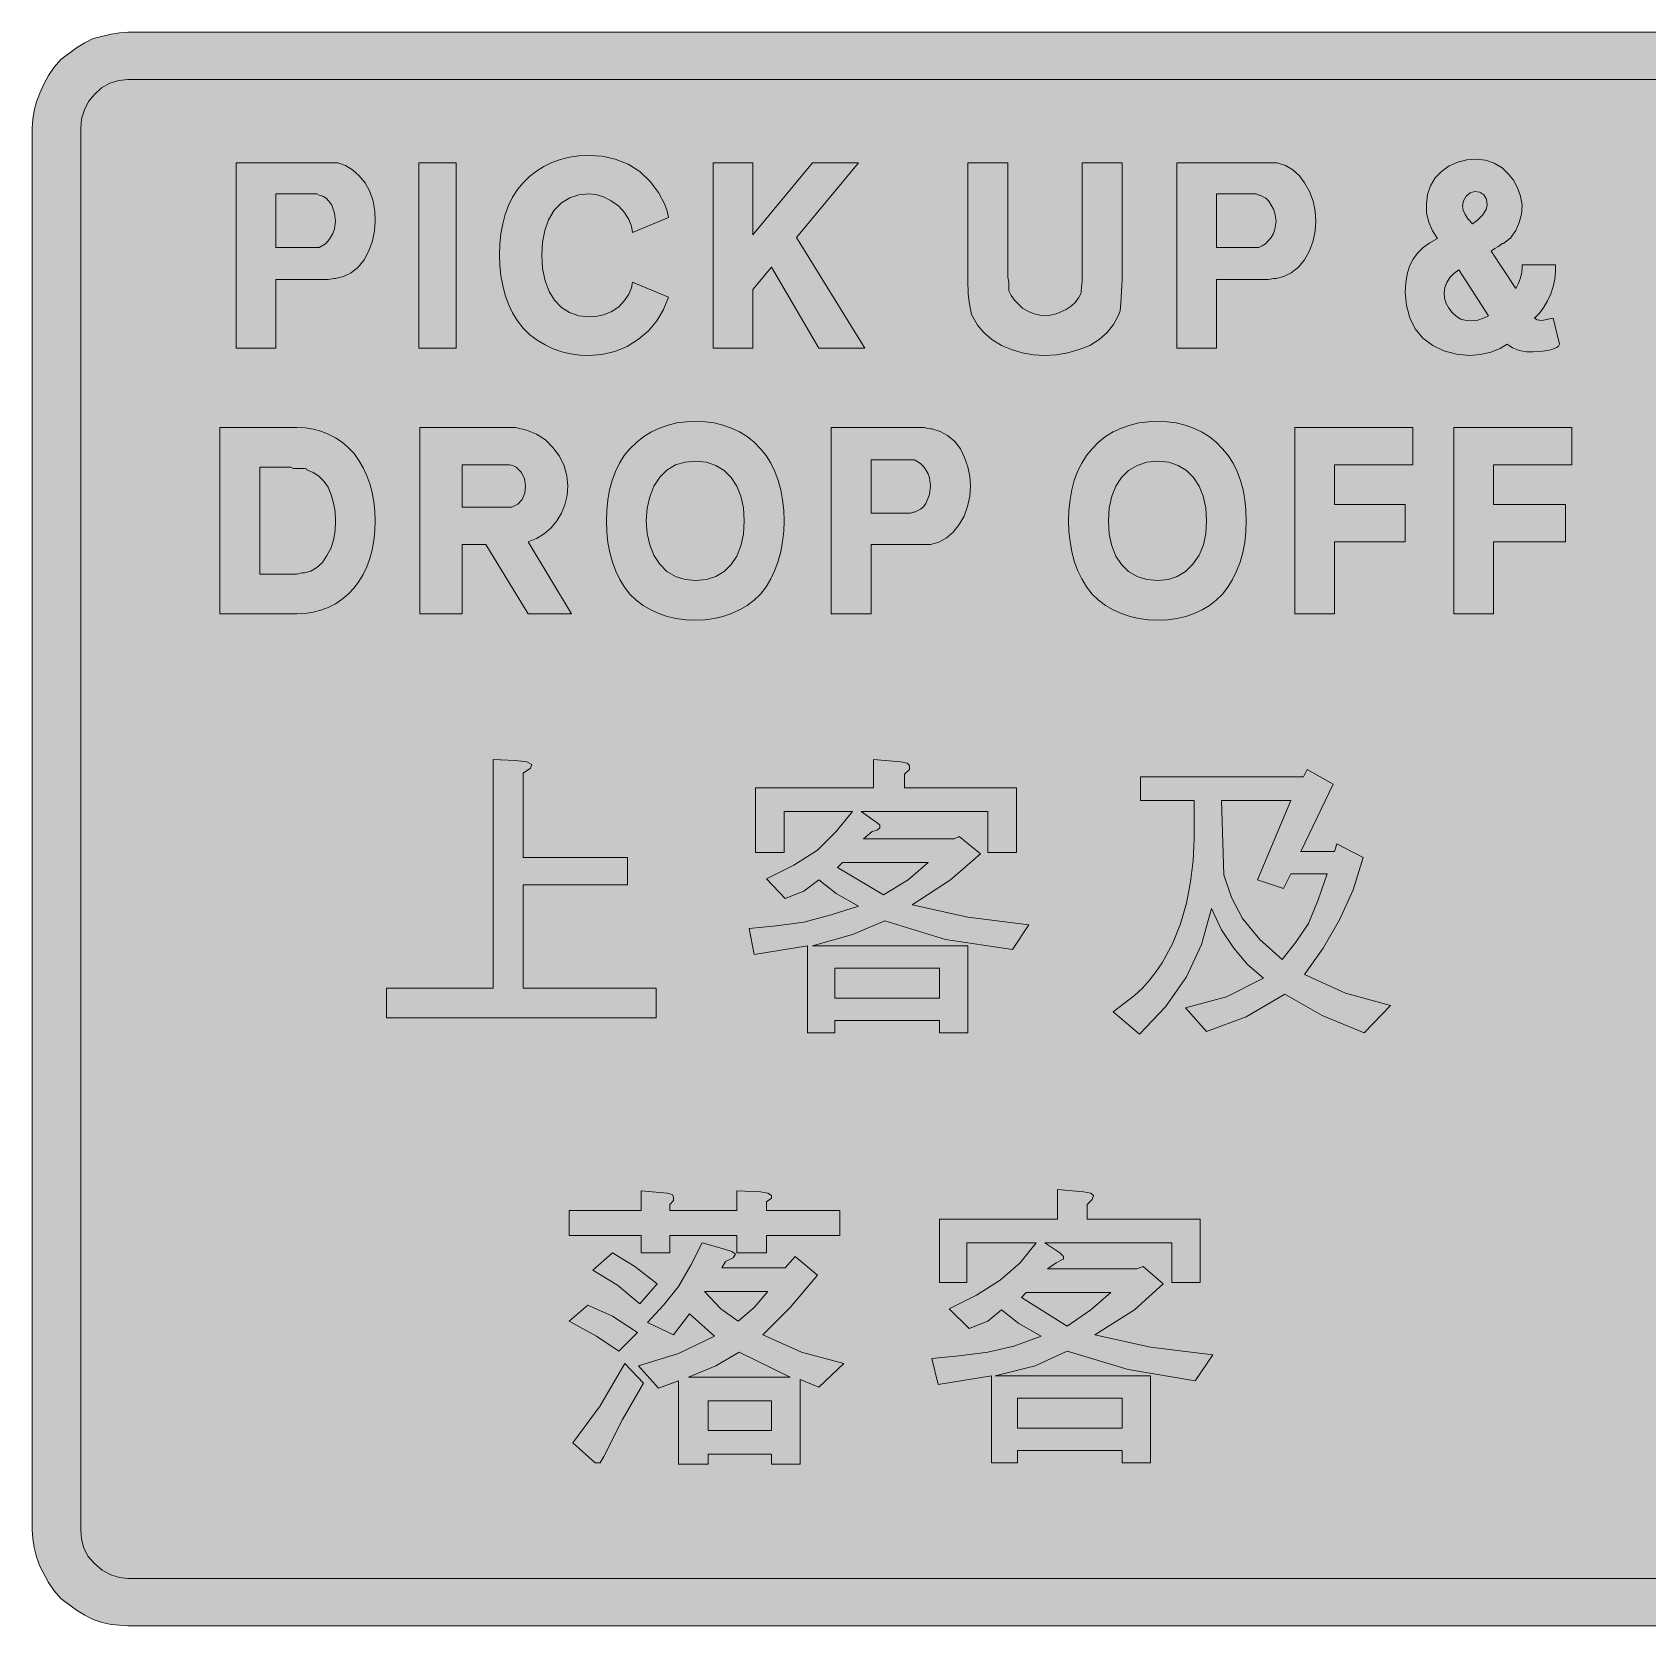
# Model space of a CAD drawing. Header units: metres. Extents: x 16 to 554, y 16 to 247.
# Drawn here: x 15.5 to 249.6, y 16.4 to 247.1 of the extents above; entities that cross this region are included whole.
import ezdxf

# ---------------------------------------------------------------- set-up
doc = ezdxf.new("R2010")
doc.units = ezdxf.units.M
doc.layers.add('FILL_BLACK_000000', color=7, linetype='Continuous', true_color=0x000000)
doc.layers.add('FILL_WHITE_FFFFFF', color=7, linetype='Continuous', true_color=0xffffff)

msp = doc.modelspace()

# ---------------------------------------------------------------- hatches: boundary and pattern name
at = {"layer": 'FILL_BLACK_000000', "true_color": 0x000000}
h = msp.add_hatch(color=7, dxfattribs=at)
h.dxf.hatch_style = 1
h.paths.add_polyline_path([(542.85, 246.89), (545.46, 246.24), (546.67, 245.64), (547.87, 244.91), (550.14, 243.18), (551.05, 242.07), (551.87, 240.89), (552.6, 239.64), (553.2, 238.32), (553.64, 237.08), (553.92, 235.8), (554.1, 233.28), (554.1, 30.24), (553.92, 27.7), (553.64, 26.37), (553.2, 25.02), (552.6, 23.81), (551.87, 22.61), (550.14, 20.34), (547.87, 18.61), (546.67, 17.88), (545.46, 17.28), (544.14, 16.84), (542.85, 16.56), (541.56, 16.42), (540.24, 16.38), (29.4, 16.38), (26.95, 16.56), (25.68, 16.84), (24.36, 17.28), (23.15, 17.88), (21.95, 18.61), (19.68, 20.34), (18.7, 21.45), (17.88, 22.61), (16.62, 25.02), (16.15, 26.37), (15.81, 27.7), (15.61, 28.99), (15.54, 30.24), (15.54, 233.28), (15.61, 234.52), (15.81, 235.8), (16.15, 237.08), (16.62, 238.32), (17.2, 239.64), (17.88, 240.89), (18.7, 242.07), (19.68, 243.18), (21.95, 244.91), (23.15, 245.64), (24.36, 246.24), (26.95, 246.89), (28.18, 247.08), (29.4, 247.14), (540.24, 247.14), (541.56, 247.08), (542.85, 246.89)])
h.paths.add_polyline_path([(26.77, 239.76), (25.58, 239.08), (24.54, 238.14), (23.7, 237.1), (23.08, 235.91), (22.69, 234.62), (22.56, 233.28), (22.56, 30.24), (22.67, 28.9), (23.01, 27.61), (23.62, 26.42), (24.54, 25.38), (25.68, 24.44), (26.9, 23.76), (28.16, 23.36), (29.4, 23.22), (540.24, 23.22), (541.59, 23.36), (542.94, 23.76), (544.11, 24.43), (545.28, 25.38), (546.2, 26.42), (546.81, 27.61), (547.15, 28.9), (547.26, 30.24), (547.26, 233.28), (547.15, 234.52), (546.81, 235.78), (546.2, 237), (545.28, 238.14), (544.14, 239.08), (542.89, 239.76), (541.58, 240.17), (540.24, 240.3), (29.4, 240.3), (28.06, 240.17), (26.77, 239.76)], flags=16)
h = msp.add_hatch(color=7, dxfattribs=at)
h.dxf.hatch_style = 1
h.paths.add_polyline_path([(45.06, 201.42), (45.06, 228.24), (58.56, 228.24), (59.46, 228.24), (59.82, 228.24), (60.89, 227.84), (61.93, 227.21), (62.91, 226.37), (63.78, 225.36), (64.46, 224.08), (64.9, 222.71), (65.15, 221.26), (65.22, 219.78), (65.12, 218.38), (64.81, 216.92), (64.31, 215.5), (63.6, 214.2), (62.73, 213.12), (61.73, 212.31), (60.64, 211.77), (59.46, 211.5), (59.28, 211.5), (58.38, 211.32), (50.82, 211.32), (50.82, 201.42), (45.06, 201.42)])
h.paths.add_polyline_path([(56.94, 216), (57.01, 216), (57.12, 216), (58, 216.52), (58.41, 216.94), (58.74, 217.44), (59.08, 218.01), (59.3, 218.61), (59.46, 219.78), (59.32, 220.95), (58.92, 222.12), (58.51, 222.7), (58.09, 223.11), (57.63, 223.39), (57.12, 223.56), (56.76, 223.74), (50.82, 223.74), (50.82, 216), (56.94, 216)], flags=16)
h = msp.add_hatch(color=7, dxfattribs=at)
h.dxf.hatch_style = 1
h.paths.add_polyline_path([(76.92, 228.24), (76.92, 201.42), (71.52, 201.42), (71.52, 228.24), (76.92, 228.24)])
h = msp.add_hatch(color=7, dxfattribs=at)
h.dxf.hatch_style = 1
h.paths.add_polyline_path([(107, 206.98), (106.01, 205.34), (104.79, 203.89), (103.38, 202.68), (101.7, 201.63), (99.91, 200.9), (98.06, 200.48), (96.18, 200.34), (94.84, 200.4), (93.52, 200.58), (92.24, 200.88), (91, 201.31), (89.82, 201.86), (88.69, 202.54), (87.63, 203.35), (86.64, 204.3), (85.82, 205.36), (85.12, 206.52), (84.53, 207.76), (84.05, 209.07), (83.69, 210.45), (83.43, 211.89), (83.27, 213.39), (83.22, 214.92), (83.27, 216.45), (83.43, 217.94), (83.69, 219.38), (84.05, 220.75), (84.53, 222.04), (85.12, 223.25), (85.82, 224.36), (86.64, 225.36), (87.56, 226.25), (88.56, 227.04), (89.64, 227.72), (90.8, 228.29), (92.04, 228.73), (93.35, 229.06), (94.73, 229.25), (96.18, 229.32), (98.09, 229.18), (100, 228.76), (101.85, 228.03), (103.56, 226.98), (105.04, 225.52), (106.26, 223.92), (107.18, 222.19), (107.5, 221.26), (107.7, 220.32), (102.48, 218.16), (102.35, 219.05), (101.96, 220.05), (101.34, 221.05), (100.5, 221.94), (99.39, 222.75), (98.27, 223.31), (97.18, 223.64), (96.18, 223.74), (94.73, 223.6), (93.39, 223.18), (92.18, 222.45), (91.14, 221.4), (90.33, 219.98), (89.77, 218.43), (89.44, 216.74), (89.34, 214.92), (89.46, 212.93), (89.83, 211.16), (90.41, 209.62), (91.21, 208.33), (92.2, 207.3), (93.36, 206.54), (94.7, 206.08), (96.18, 205.92), (97.18, 205.99), (98.27, 206.24), (99.39, 206.68), (100.5, 207.36), (101.34, 208.3), (101.96, 209.23), (102.35, 210.12), (102.48, 210.96), (107.7, 208.8), (107, 206.98)])
h = msp.add_hatch(color=7, dxfattribs=at)
h.dxf.hatch_style = 1
h.paths.add_polyline_path([(126.24, 217.44), (136.14, 201.42), (129.48, 201.42), (122.64, 213.12), (119.94, 209.88), (119.94, 201.42), (114.18, 201.42), (114.18, 228.24), (119.94, 228.24), (119.94, 217.8), (128.58, 228.24), (135.24, 228.24), (126.24, 217.44)])
h = msp.add_hatch(color=7, dxfattribs=at)
h.dxf.hatch_style = 1
h.paths.add_polyline_path([(173.4, 211.66), (173.4, 211.32), (173.22, 207.9), (173.11, 206.8), (172.86, 206.1), (172.19, 204.82), (171.26, 203.67), (170.1, 202.66), (168.72, 201.78), (167.18, 201.18), (165.55, 200.72), (163.89, 200.44), (162.24, 200.34), (160.6, 200.44), (158.95, 200.72), (157.38, 201.18), (155.94, 201.78), (154.56, 202.65), (153.4, 203.65), (152.47, 204.74), (151.8, 205.92), (151.62, 206.28), (151.26, 208.08), (151.1, 209.27), (151.08, 211.14), (151.08, 228.24), (156.84, 228.24), (156.84, 212.22), (156.84, 211.68), (157, 210.94), (157.02, 210.06), (157.02, 209.7), (157.35, 209.03), (157.81, 208.37), (159, 207.18), (159.84, 206.71), (160.69, 206.37), (161.51, 206.17), (162.24, 206.1), (163.05, 206.16), (163.84, 206.35), (165.3, 207), (166.04, 207.47), (166.65, 208.04), (167.12, 208.67), (167.46, 209.34), (167.46, 209.7), (167.64, 211.14), (167.64, 211.68), (167.64, 228.24), (173.4, 228.24), (173.4, 212.22), (173.4, 211.66)])
h = msp.add_hatch(color=7, dxfattribs=at)
h.dxf.hatch_style = 1
h.paths.add_polyline_path([(198.15, 227.21), (199.09, 226.37), (199.86, 225.36), (200.57, 224.08), (201.08, 222.71), (201.38, 221.26), (201.48, 219.78), (201.38, 218.38), (201.08, 216.92), (200.57, 215.5), (199.86, 214.2), (198.96, 213.12), (197.93, 212.31), (196.82, 211.77), (195.72, 211.5), (195.36, 211.5), (194.64, 211.32), (187.08, 211.32), (187.08, 201.42), (181.32, 201.42), (181.32, 228.24), (194.82, 228.24), (195.72, 228.24), (195.79, 228.24), (195.9, 228.24), (197.08, 227.84), (198.15, 227.21)])
h.paths.add_polyline_path([(193.2, 216), (193.71, 216.2), (194.17, 216.52), (195, 217.44), (195.34, 218.01), (195.56, 218.61), (195.72, 219.78), (195.56, 220.95), (195.34, 221.55), (195, 222.12), (194.67, 222.7), (194.26, 223.11), (193.38, 223.56), (193.2, 223.56), (192.84, 223.74), (187.08, 223.74), (187.08, 216), (192.66, 216), (193.2, 216)], flags=16)
h = msp.add_hatch(color=7, dxfattribs=at)
h.dxf.hatch_style = 1
h.paths.add_polyline_path([(217.5, 222.3), (217.66, 223.64), (218.11, 224.91), (218.79, 226.05), (219.66, 226.98), (220.8, 227.79), (222.04, 228.35), (223.36, 228.68), (224.7, 228.78), (226.04, 228.62), (227.31, 228.17), (228.45, 227.49), (229.38, 226.62), (230.12, 225.71), (230.71, 224.64), (231.13, 223.43), (231.36, 222.12), (231.26, 220.81), (230.95, 219.58), (230.45, 218.45), (229.74, 217.44), (229.74, 217.33), (229.74, 217.26), (229.56, 217.26), (228.66, 216.54), (228.48, 216.54), (227.94, 216.11), (227.4, 215.82), (226.86, 215.46), (230.46, 210.06), (230.83, 210.79), (231.11, 211.59), (231.3, 212.39), (231.36, 213.12), (231.36, 213.48), (236.22, 213.48), (236.22, 212.45), (236.1, 211.38), (235.85, 210.32), (235.5, 209.27), (235.05, 208.27), (234.5, 207.33), (233.87, 206.48), (233.16, 205.74), (233.56, 205.49), (234.24, 205.38), (235.86, 205.74), (236.76, 201.96), (236.63, 201.71), (236.37, 201.49), (235.54, 201.15), (234.38, 200.95), (232.98, 200.88), (231.98, 200.87), (230.95, 201.08), (229.99, 201.46), (229.2, 201.96), (228.18, 201.33), (226.84, 200.81), (225.33, 200.47), (223.8, 200.34), (221.85, 200.51), (220.04, 200.99), (218.41, 201.78), (216.96, 202.86), (215.88, 204.2), (215.09, 205.79), (214.61, 207.57), (214.44, 209.52), (214.51, 210.88), (214.72, 212.12), (215.07, 213.25), (215.56, 214.27), (216.22, 215.17), (217.02, 215.97), (217.99, 216.67), (219.12, 217.26), (218.39, 218.4), (217.84, 219.65), (217.53, 220.96), (217.5, 222.3)])
h.paths.add_polyline_path([(220.44, 210.92), (220.18, 210.17), (220.07, 209.4), (220.13, 208.63), (220.35, 207.88), (220.74, 207.18), (221.21, 206.54), (221.8, 206.01), (222.49, 205.61), (223.26, 205.38), (224.1, 205.34), (224.95, 205.47), (225.77, 205.73), (226.5, 206.1), (222.18, 212.76), (221.45, 212.23), (220.87, 211.61), (220.44, 210.92)], flags=16)
h.paths.add_polyline_path([(225.6, 220.68), (226.16, 221.47), (226.32, 222.12), (226.19, 222.96), (225.82, 223.58), (225.26, 223.97), (224.52, 224.1), (223.86, 223.91), (223.28, 223.43), (222.87, 222.73), (222.72, 221.94), (222.82, 221.37), (223.1, 220.75), (223.56, 220.09), (224.16, 219.42), (224.88, 219.92), (225.6, 220.68)], flags=16)
h = msp.add_hatch(color=7, dxfattribs=at)
h.dxf.hatch_style = 1
h.paths.add_polyline_path([(42.72, 189.9), (53.88, 189.9), (55.08, 189.84), (56.24, 189.66), (57.35, 189.37), (58.42, 188.96), (59.45, 188.42), (60.41, 187.77), (61.32, 187.01), (62.16, 186.12), (62.86, 185.13), (63.47, 184.07), (64, 182.93), (64.43, 181.73), (64.77, 180.47), (65.02, 179.16), (65.17, 177.8), (65.22, 176.4), (65.17, 174.94), (65.02, 173.54), (64.77, 172.2), (64.43, 170.93), (64, 169.74), (63.47, 168.63), (62.86, 167.61), (62.16, 166.68), (61.32, 165.79), (60.41, 165.03), (59.45, 164.38), (58.42, 163.85), (57.35, 163.43), (56.24, 163.14), (55.08, 162.96), (53.88, 162.9), (42.72, 162.9), (42.72, 189.9)])
h.paths.add_polyline_path([(53.88, 168.68), (54.6, 168.84), (54.96, 168.84), (55.9, 169.11), (56.78, 169.63), (57.57, 170.38), (58.2, 171.36), (58.78, 172.4), (59.17, 173.61), (59.39, 174.95), (59.46, 176.4), (59.39, 177.72), (59.19, 178.97), (58.85, 180.15), (58.38, 181.26), (57.78, 182.13), (57.05, 182.86), (56.23, 183.41), (55.32, 183.78), (55.27, 183.94), (54.96, 183.96), (53.34, 183.96), (52.98, 184.14), (48.48, 184.14), (48.48, 168.66), (52.8, 168.66), (53.16, 168.66), (53.88, 168.68)], flags=16)
h = msp.add_hatch(color=7, dxfattribs=at)
h.dxf.hatch_style = 1
h.paths.add_polyline_path([(71.7, 162.9), (71.7, 189.9), (85.56, 189.9), (87.14, 189.53), (88.6, 188.93), (89.89, 188.1), (90.96, 187.02), (91.9, 185.74), (92.58, 184.36), (92.98, 182.92), (93.12, 181.44), (93.01, 180.05), (92.7, 178.73), (92.2, 177.5), (91.52, 176.38), (90.69, 175.38), (89.7, 174.53), (88.59, 173.84), (87.36, 173.34), (93.66, 162.9), (87.36, 162.9), (81.24, 172.98), (77.82, 172.98), (77.82, 162.9), (71.7, 162.9)])
h.paths.add_polyline_path([(84.84, 178.38), (85.02, 178.38), (85.86, 178.81), (86.48, 179.5), (86.87, 180.4), (87, 181.44), (86.84, 182.5), (86.37, 183.44), (85.63, 184.15), (85.17, 184.38), (84.66, 184.5), (77.82, 184.5), (77.82, 178.38), (84.48, 178.38), (84.84, 178.38)], flags=16)
h = msp.add_hatch(color=7, dxfattribs=at)
h.dxf.hatch_style = 1
h.paths.add_polyline_path([(114.31, 190.56), (115.59, 190.26), (116.81, 189.83), (117.98, 189.28), (119.08, 188.6), (120.09, 187.79), (121.02, 186.84), (121.84, 185.84), (122.54, 184.73), (123.13, 183.52), (123.61, 182.23), (123.97, 180.86), (124.23, 179.42), (124.39, 177.93), (124.44, 176.4), (124.39, 174.87), (124.23, 173.37), (123.97, 171.93), (123.61, 170.55), (123.13, 169.24), (122.54, 168), (121.84, 166.84), (121.02, 165.78), (120.09, 164.89), (119.08, 164.13), (117.98, 163.48), (116.81, 162.95), (115.59, 162.53), (114.31, 162.24), (113, 162.06), (111.66, 162), (110.21, 162.06), (108.83, 162.24), (107.52, 162.53), (106.28, 162.95), (105.12, 163.48), (104.04, 164.13), (103.04, 164.89), (102.12, 165.78), (101.35, 166.78), (100.67, 167.9), (100.09, 169.11), (99.6, 170.42), (99.21, 171.81), (98.93, 173.27), (98.76, 174.81), (98.7, 176.4), (98.75, 177.93), (98.91, 179.42), (99.17, 180.86), (99.53, 182.23), (100.01, 183.52), (100.6, 184.73), (101.3, 185.84), (102.12, 186.84), (103.1, 187.79), (104.14, 188.6), (105.25, 189.28), (106.42, 189.83), (107.64, 190.26), (108.93, 190.56), (110.27, 190.74), (111.66, 190.8), (113, 190.74), (114.31, 190.56)])
h.paths.add_polyline_path([(118.19, 179.95), (117.6, 181.43), (116.79, 182.68), (115.78, 183.68), (114.58, 184.42), (113.2, 184.88), (111.66, 185.04), (110.11, 184.9), (108.71, 184.48), (107.48, 183.75), (106.44, 182.7), (105.6, 181.39), (104.98, 179.89), (104.59, 178.22), (104.46, 176.4), (104.59, 174.58), (104.98, 172.91), (105.6, 171.41), (106.44, 170.1), (107.48, 169.05), (108.71, 168.32), (110.11, 167.9), (111.66, 167.76), (113.2, 167.91), (114.58, 168.35), (115.78, 169.07), (116.79, 170.06), (117.6, 171.29), (118.19, 172.77), (118.56, 174.48), (118.68, 176.4), (118.56, 178.27), (118.19, 179.95)], flags=16)
h = msp.add_hatch(color=7, dxfattribs=at)
h.dxf.hatch_style = 1
h.paths.add_polyline_path([(148.13, 188.75), (149.13, 187.92), (150, 186.84), (150.6, 185.57), (151.06, 184.21), (151.34, 182.82), (151.44, 181.44), (151.34, 179.94), (151.03, 178.45), (150.53, 177.06), (149.82, 175.86), (148.95, 174.75), (147.95, 173.88), (146.86, 173.28), (145.68, 172.98), (145.32, 172.98), (144.6, 172.98), (137.04, 172.98), (137.04, 162.9), (131.28, 162.9), (131.28, 189.9), (144.78, 189.9), (145.23, 189.74), (145.68, 189.72), (145.86, 189.72), (147.04, 189.35), (148.13, 188.75)])
h.paths.add_polyline_path([(142.8, 177.48), (143.16, 177.66), (143.23, 177.66), (143.34, 177.66), (144.22, 178.09), (144.63, 178.44), (144.96, 178.92), (145.52, 180.18), (145.68, 181.44), (145.52, 182.61), (145.3, 183.21), (144.96, 183.78), (144.63, 184.28), (144.22, 184.7), (143.34, 185.22), (143.16, 185.22), (142.8, 185.22), (137.04, 185.22), (137.04, 177.48), (142.8, 177.48)], flags=16)
h = msp.add_hatch(color=7, dxfattribs=at)
h.dxf.hatch_style = 1
h.paths.add_polyline_path([(181.27, 190.56), (182.55, 190.26), (183.77, 189.83), (184.94, 189.28), (186.04, 188.6), (187.05, 187.79), (187.98, 186.84), (188.8, 185.84), (189.5, 184.73), (190.09, 183.52), (190.57, 182.23), (190.93, 180.86), (191.19, 179.42), (191.35, 177.93), (191.4, 176.4), (191.34, 174.81), (191.17, 173.27), (190.89, 171.81), (190.5, 170.42), (190.01, 169.11), (189.43, 167.9), (188.75, 166.78), (187.98, 165.78), (187.06, 164.89), (186.06, 164.13), (184.99, 163.48), (183.84, 162.95), (182.63, 162.53), (181.35, 162.24), (180.01, 162.06), (178.62, 162), (177.22, 162.06), (175.86, 162.24), (174.56, 162.53), (173.31, 162.95), (172.13, 163.48), (171.03, 164.13), (170.01, 164.89), (169.08, 165.78), (168.26, 166.84), (167.56, 168), (166.97, 169.24), (166.49, 170.55), (166.13, 171.93), (165.87, 173.37), (165.71, 174.87), (165.66, 176.4), (165.71, 177.93), (165.87, 179.42), (166.13, 180.86), (166.49, 182.23), (166.97, 183.52), (167.56, 184.73), (168.26, 185.84), (169.08, 186.84), (170.01, 187.79), (171.03, 188.6), (172.13, 189.28), (173.31, 189.83), (174.56, 190.26), (175.86, 190.56), (177.22, 190.74), (178.62, 190.8), (179.96, 190.74), (181.27, 190.56)])
h.paths.add_polyline_path([(185.15, 179.95), (184.56, 181.43), (183.75, 182.68), (182.74, 183.68), (181.54, 184.42), (180.16, 184.88), (178.62, 185.04), (177.02, 184.88), (175.6, 184.42), (174.36, 183.68), (173.33, 182.68), (172.51, 181.43), (171.91, 179.95), (171.54, 178.27), (171.42, 176.4), (171.54, 174.48), (171.91, 172.77), (172.51, 171.29), (173.33, 170.06), (174.36, 169.07), (175.6, 168.35), (177.02, 167.91), (178.62, 167.76), (180.07, 167.9), (181.41, 168.32), (182.62, 169.05), (183.66, 170.1), (184.58, 171.41), (185.19, 172.91), (185.53, 174.58), (185.64, 176.4), (185.52, 178.27), (185.15, 179.95)], flags=16)
h = msp.add_hatch(color=7, dxfattribs=at)
h.dxf.hatch_style = 1
h.paths.add_polyline_path([(204.18, 162.9), (198.42, 162.9), (198.42, 189.9), (215.52, 189.9), (215.52, 184.5), (204.18, 184.5), (204.18, 178.74), (214.44, 178.74), (214.44, 173.34), (204.18, 173.34), (204.18, 162.9)])
h = msp.add_hatch(color=7, dxfattribs=at)
h.dxf.hatch_style = 1
h.paths.add_polyline_path([(227.22, 162.9), (221.46, 162.9), (221.46, 189.9), (238.56, 189.9), (238.56, 184.5), (227.22, 184.5), (227.22, 178.74), (237.66, 178.74), (237.66, 173.34), (227.22, 173.34), (227.22, 162.9)])
h = msp.add_hatch(color=7, dxfattribs=at)
h.dxf.hatch_style = 1
h.paths.add_polyline_path([(87.18, 141.48), (87.9, 141.12), (87.72, 140.58), (86.64, 139.86), (86.64, 127.62), (101.76, 127.62), (101.76, 123.66), (86.64, 123.66), (86.64, 108.72), (105.9, 108.72), (105.9, 104.4), (66.84, 104.4), (66.84, 108.72), (82.32, 108.72), (82.32, 141.84), (85.56, 141.66), (87.18, 141.48)])
h = msp.add_hatch(color=7, dxfattribs=at)
h.dxf.hatch_style = 1
h.paths.add_polyline_path([(137.4, 137.7), (137.4, 141.84), (141.36, 141.48), (142.26, 141.3), (142.62, 140.94), (142.62, 140.4), (141.9, 139.68), (141.9, 137.7), (158.1, 137.7), (158.1, 128.34), (153.96, 128.34), (153.96, 134.28), (135.6, 134.28), (137.94, 132.66), (138.3, 132.3), (138.3, 131.94), (137.94, 131.58), (137.22, 131.4), (135.96, 130.32), (149.1, 130.32), (149.82, 130.68), (152.88, 128.16), (148.56, 124.38), (142.98, 120.78), (151.08, 118.98), (159.9, 117.9), (157.56, 114.3), (147.84, 115.74), (139.02, 118.44), (134.34, 116.46), (128.58, 114.84), (151.08, 114.84), (151.08, 102.24), (146.94, 102.24), (146.94, 104.04), (131.82, 104.04), (131.82, 102.24), (127.86, 102.24), (127.86, 114.84), (120.12, 113.58), (119.4, 117.36), (123.36, 117.72), (127.32, 118.26), (131.28, 119.34), (135.24, 120.6), (132, 122.4), (129.48, 124.38), (127.32, 122.76), (124.62, 121.68), (121.92, 124.56), (125.88, 126.54), (129.3, 128.7), (132, 131.4), (134.34, 134.28), (124.44, 134.28), (124.44, 128.34), (120.3, 128.34), (120.3, 137.7), (137.4, 137.7)])
h.paths.add_polyline_path([(145.32, 126.9), (132.9, 126.9), (132.18, 126.18), (138.84, 122.22), (142.44, 124.38), (145.32, 126.9)], flags=16)
h.paths.add_polyline_path([(146.94, 111.6), (131.82, 111.6), (131.82, 107.28), (146.94, 107.28), (146.94, 111.6)], flags=16)
h = msp.add_hatch(color=7, dxfattribs=at)
h.dxf.hatch_style = 1
h.paths.add_polyline_path([(200.22, 140.4), (204, 138.24), (199.32, 128.52), (204.18, 128.52), (204.54, 129.6), (208.32, 127.62), (206.88, 122.94), (204.9, 118.62), (202.56, 114.48), (199.86, 110.7), (205.8, 108), (212.28, 106.2), (208.5, 102.24), (202.38, 104.76), (196.98, 107.82), (191.4, 104.58), (185.64, 102.42), (182.58, 105.84), (188.52, 107.46), (193.92, 110.16), (191.58, 112.14), (189.6, 114.48), (187.8, 117.18), (186.36, 120.24), (184.92, 115.02), (182.76, 110.34), (179.7, 106.02), (175.92, 102.06), (172.14, 105.3), (175.2, 107.64), (176.35, 108.73), (177.4, 109.89), (178.36, 111.11), (179.23, 112.4), (180.71, 115.12), (181.87, 118.01), (182.74, 121.02), (183.34, 124.11), (183.7, 127.22), (183.84, 130.32), (183.84, 135.9), (176.1, 135.9), (176.1, 139.32), (199.68, 139.32), (200.22, 140.4)])
h.paths.add_polyline_path([(189.24, 121.86), (190.86, 118.8), (193.38, 115.74), (196.62, 112.86), (198.6, 115.38), (200.4, 118.08), (201.84, 121.5), (203.1, 125.28), (197.88, 125.28), (196.8, 123.12), (193.02, 124.38), (197.88, 135.9), (187.8, 135.9), (188.16, 125.1), (189.24, 121.86)], flags=16)
h = msp.add_hatch(color=7, dxfattribs=at)
h.dxf.hatch_style = 1
h.paths.add_polyline_path([(103.74, 76.5), (103.74, 79.38), (107.52, 79.02), (108.24, 78.84), (108.42, 78.48), (108.42, 77.94), (107.88, 77.4), (107.88, 76.5), (117.6, 76.5), (117.6, 79.38), (121.02, 79.2), (122.1, 79.02), (122.64, 78.66), (122.64, 78.3), (121.92, 77.76), (121.92, 76.5), (132.54, 76.5), (132.54, 72.9), (121.92, 72.9), (121.92, 70.38), (117.6, 70.38), (117.6, 72.9), (107.88, 72.9), (107.88, 70.38), (103.74, 70.38), (103.74, 72.9), (93.3, 72.9), (93.3, 76.5), (103.74, 76.5)])
h = msp.add_hatch(color=7, dxfattribs=at)
h.dxf.hatch_style = 1
h.paths.add_polyline_path([(164.04, 75.24), (164.04, 79.56), (167.82, 79.2), (168.9, 79.02), (169.26, 78.66), (169.08, 78.12), (168.36, 77.4), (168.36, 75.24), (184.74, 75.24), (184.74, 66.06), (180.6, 66.06), (180.6, 71.82), (162.24, 71.82), (164.4, 70.38), (164.94, 69.84), (164.94, 69.48), (164.58, 69.3), (163.86, 68.94), (162.6, 68.04), (175.56, 68.04), (176.46, 68.4), (179.34, 65.88), (175.2, 62.1), (169.44, 58.5), (177.54, 56.7), (186.54, 55.62), (184.02, 51.84), (174.3, 53.46), (165.48, 56.16), (160.8, 54), (155.04, 52.56), (177.54, 52.56), (177.54, 39.96), (173.4, 39.96), (173.4, 41.76), (158.28, 41.76), (158.28, 39.96), (154.5, 39.96), (154.5, 52.56), (146.76, 51.3), (145.86, 55.08), (149.82, 55.44), (153.96, 55.98), (157.74, 56.88), (161.7, 58.32), (158.46, 60.12), (155.94, 62.1), (153.96, 60.48), (151.26, 59.4), (148.38, 62.28), (152.34, 64.26), (155.76, 66.42), (158.64, 68.94), (160.98, 71.82), (150.9, 71.82), (150.9, 66.06), (146.94, 66.06), (146.94, 75.24), (164.04, 75.24)])
h.paths.add_polyline_path([(171.78, 64.62), (159.54, 64.62), (158.82, 63.9), (165.48, 59.76), (168.9, 62.1), (171.78, 64.62)], flags=16)
h.paths.add_polyline_path([(173.4, 49.32), (158.28, 49.32), (158.28, 45), (173.4, 45), (173.4, 49.32)], flags=16)
h = msp.add_hatch(color=7, dxfattribs=at)
h.dxf.hatch_style = 1
h.paths.add_polyline_path([(102.84, 68.4), (106.08, 65.88), (103.56, 63), (100.32, 65.7), (96.72, 67.86), (99.6, 70.38), (102.84, 68.4)])
h = msp.add_hatch(color=7, dxfattribs=at)
h.dxf.hatch_style = 1
h.paths.add_polyline_path([(112.56, 71.82), (115.8, 70.92), (116.88, 70.56), (117.42, 70.2), (117.06, 69.66), (115.98, 69.12), (115.44, 68.22), (124.62, 68.22), (126.06, 69.84), (129.3, 67.14), (125.34, 62.46), (121.38, 58.5), (126.96, 55.98), (133.08, 54.36), (129.48, 50.94), (126.78, 52.02), (126.78, 39.78), (122.64, 39.78), (122.64, 41.22), (113.46, 41.22), (113.46, 39.78), (109.14, 39.78), (109.14, 51.84), (106.26, 50.76), (103.38, 54), (109.14, 55.8), (114.36, 58.32), (110.76, 61.56), (108.42, 58.5), (104.64, 60.3), (106.98, 62.82), (109.14, 65.52), (110.94, 68.58), (112.56, 71.82)])
h.paths.add_polyline_path([(122.1, 64.8), (112.92, 64.8), (115.26, 62.28), (117.78, 60.48), (120.12, 62.46), (122.1, 64.8)], flags=16)
h.paths.add_polyline_path([(110.58, 52.38), (125.34, 52.38), (117.96, 55.98), (114.54, 54), (110.58, 52.38)], flags=16)
h.paths.add_polyline_path([(122.64, 48.96), (113.46, 48.96), (113.46, 44.64), (122.64, 44.64), (122.64, 48.96)], flags=16)
h = msp.add_hatch(color=7, dxfattribs=at)
h.dxf.hatch_style = 1
h.paths.add_polyline_path([(99.6, 61.2), (103.2, 58.86), (100.5, 56.16), (97.26, 58.32), (93.3, 60.48), (96, 62.82), (99.6, 61.2)])
h = msp.add_hatch(color=7, dxfattribs=at)
h.dxf.hatch_style = 1
h.paths.add_polyline_path([(97.8, 48.24), (101.4, 54.36), (104.1, 51.48), (101.04, 46.26), (98.34, 40.86), (97.8, 39.96), (97.08, 39.96), (93.84, 42.84), (97.8, 48.24)])
at = {"layer": 'FILL_WHITE_FFFFFF', "true_color": 0xffffff}
h = msp.add_hatch(color=7, dxfattribs=at)
h.dxf.hatch_style = 1
h.paths.add_polyline_path([(540.24, 240.3), (541.58, 240.16), (542.9, 239.76), (544.14, 239.08), (545.28, 238.14), (546.2, 237), (546.81, 235.78), (547.15, 234.52), (547.26, 233.28), (547.26, 30.24), (547.13, 28.91), (546.72, 27.72), (546.07, 26.41), (545.28, 25.38), (544.11, 24.43), (542.94, 23.76), (541.59, 23.35), (540.24, 23.22), (29.4, 23.22), (28.16, 23.35), (26.9, 23.76), (25.68, 24.43), (24.54, 25.38), (23.62, 26.42), (23.01, 27.61), (22.67, 28.9), (22.56, 30.24), (22.56, 233.28), (22.69, 234.62), (23.08, 235.91), (23.7, 237.1), (24.54, 238.14), (25.58, 239.08), (26.77, 239.76), (28.06, 240.16), (29.4, 240.3), (540.24, 240.3)])

# ---------------------------------------------------------------- linework, layer by layer
at = {"layer": 'FILL_BLACK_000000', "lineweight": 0, "true_color": 0x000000}
for points in [[(540.24, 16.38), (29.4, 16.38), (26.95, 16.56), (25.68, 16.84), (24.36, 17.28), (23.15, 17.88), (21.95, 18.61), (19.68, 20.34), (18.7, 21.45), (17.88, 22.61), (16.62, 25.02), (16.15, 26.37), (15.81, 27.7), (15.61, 28.99), (15.54, 30.24), (15.54, 233.28), (15.61, 234.52), (15.81, 235.8), (16.15, 237.08), (16.62, 238.32), (17.2, 239.64), (17.88, 240.89), (18.7, 242.07), (19.68, 243.18), (21.95, 244.91), (23.15, 245.64), (24.36, 246.24), (26.95, 246.89), (28.18, 247.08), (29.4, 247.14), (540.24, 247.14)], [(540.24, 240.3), (29.4, 240.3), (28.06, 240.17), (26.77, 239.76), (25.58, 239.08), (24.54, 238.14), (23.7, 237.1), (23.08, 235.91), (22.69, 234.62), (22.56, 233.28), (22.56, 30.24), (22.67, 28.9), (23.01, 27.61), (23.62, 26.42), (24.54, 25.38), (25.68, 24.44), (26.9, 23.76), (28.16, 23.36), (29.4, 23.22), (540.24, 23.22)]]:
    msp.add_lwpolyline(points, dxfattribs=at)
for points in [[(45.06, 201.42), (45.06, 228.24), (58.56, 228.24), (59.46, 228.24), (59.82, 228.24), (60.89, 227.84), (61.93, 227.21), (62.91, 226.37), (63.78, 225.36), (64.46, 224.08), (64.9, 222.71), (65.15, 221.26), (65.22, 219.78), (65.12, 218.38), (64.81, 216.92), (64.31, 215.5), (63.6, 214.2), (62.73, 213.12), (61.73, 212.31), (60.64, 211.77), (59.46, 211.5), (59.28, 211.5), (58.38, 211.32), (50.82, 211.32), (50.82, 201.42)], [(76.92, 228.24), (76.92, 201.42), (71.52, 201.42), (71.52, 228.24)], [(107, 206.98), (106.01, 205.34), (104.79, 203.89), (103.38, 202.68), (101.7, 201.63), (99.91, 200.9), (98.06, 200.48), (96.18, 200.34), (94.84, 200.4), (93.52, 200.58), (92.24, 200.88), (91, 201.31), (89.82, 201.86), (88.69, 202.54), (87.63, 203.35), (86.64, 204.3), (85.82, 205.36), (85.12, 206.52), (84.53, 207.76), (84.05, 209.07), (83.69, 210.45), (83.43, 211.89), (83.27, 213.39), (83.22, 214.92), (83.27, 216.45), (83.43, 217.94), (83.69, 219.38), (84.05, 220.75), (84.53, 222.04), (85.12, 223.25), (85.82, 224.36), (86.64, 225.36), (87.56, 226.25), (88.56, 227.04), (89.64, 227.72), (90.8, 228.29), (92.04, 228.73), (93.35, 229.06), (94.73, 229.25), (96.18, 229.32), (98.09, 229.18), (100, 228.76), (101.85, 228.03), (103.56, 226.98), (105.04, 225.52), (106.26, 223.92), (107.18, 222.19), (107.5, 221.26), (107.7, 220.32), (102.48, 218.16), (102.35, 219.05), (101.96, 220.05), (101.34, 221.05), (100.5, 221.94), (99.39, 222.75), (98.27, 223.31), (97.18, 223.64), (96.18, 223.74), (94.73, 223.6), (93.39, 223.18), (92.18, 222.45), (91.14, 221.4), (90.33, 219.98), (89.77, 218.43), (89.44, 216.74), (89.34, 214.92), (89.46, 212.93), (89.83, 211.16), (90.41, 209.62), (91.21, 208.33), (92.2, 207.3), (93.36, 206.54), (94.7, 206.08), (96.18, 205.92), (97.18, 205.99), (98.27, 206.24), (99.39, 206.68), (100.5, 207.36), (101.34, 208.3), (101.96, 209.23), (102.35, 210.12), (102.48, 210.96), (107.7, 208.8)], [(126.24, 217.44), (136.14, 201.42), (129.48, 201.42), (122.64, 213.12), (119.94, 209.88), (119.94, 201.42), (114.18, 201.42), (114.18, 228.24), (119.94, 228.24), (119.94, 217.8), (128.58, 228.24), (135.24, 228.24)], [(173.4, 211.66), (173.4, 211.32), (173.22, 207.9), (173.11, 206.8), (172.86, 206.1), (172.19, 204.82), (171.26, 203.67), (170.1, 202.66), (168.72, 201.78), (167.18, 201.18), (165.55, 200.72), (163.89, 200.44), (162.24, 200.34), (160.6, 200.44), (158.95, 200.72), (157.38, 201.18), (155.94, 201.78), (154.56, 202.65), (153.4, 203.65), (152.47, 204.74), (151.8, 205.92), (151.62, 206.28), (151.26, 208.08), (151.1, 209.27), (151.08, 211.14), (151.08, 228.24), (156.84, 228.24), (156.84, 212.22), (156.84, 211.68), (157, 210.94), (157.02, 210.06), (157.02, 209.7), (157.35, 209.03), (157.81, 208.37), (159, 207.18), (159.84, 206.71), (160.69, 206.37), (161.51, 206.17), (162.24, 206.1), (163.05, 206.16), (163.84, 206.35), (165.3, 207), (166.04, 207.47), (166.65, 208.04), (167.12, 208.67), (167.46, 209.34), (167.46, 209.7), (167.64, 211.14), (167.64, 211.68), (167.64, 228.24), (173.4, 228.24), (173.4, 212.22)], [(198.15, 227.21), (199.09, 226.37), (199.86, 225.36), (200.57, 224.08), (201.08, 222.71), (201.38, 221.26), (201.48, 219.78), (201.38, 218.38), (201.08, 216.92), (200.57, 215.5), (199.86, 214.2), (198.96, 213.12), (197.93, 212.31), (196.82, 211.77), (195.72, 211.5), (195.36, 211.5), (194.64, 211.32), (187.08, 211.32), (187.08, 201.42), (181.32, 201.42), (181.32, 228.24), (194.82, 228.24), (195.72, 228.24), (195.79, 228.24), (195.9, 228.24), (197.08, 227.84)], [(217.5, 222.3), (217.66, 223.64), (218.11, 224.91), (218.79, 226.05), (219.66, 226.98), (220.8, 227.79), (222.04, 228.35), (223.36, 228.68), (224.7, 228.78), (226.04, 228.62), (227.31, 228.17), (228.45, 227.49), (229.38, 226.62), (230.12, 225.71), (230.71, 224.64), (231.13, 223.43), (231.36, 222.12), (231.26, 220.81), (230.95, 219.58), (230.45, 218.45), (229.74, 217.44), (229.74, 217.33), (229.74, 217.26), (229.56, 217.26), (228.66, 216.54), (228.48, 216.54), (227.94, 216.11), (227.4, 215.82), (226.86, 215.46), (230.46, 210.06), (230.83, 210.79), (231.11, 211.59), (231.3, 212.39), (231.36, 213.12), (231.36, 213.48), (236.22, 213.48), (236.22, 212.45), (236.1, 211.38), (235.85, 210.32), (235.5, 209.27), (235.05, 208.27), (234.5, 207.33), (233.87, 206.48), (233.16, 205.74), (233.56, 205.49), (234.24, 205.38), (235.86, 205.74), (236.76, 201.96), (236.63, 201.71), (236.37, 201.49), (235.54, 201.15), (234.38, 200.95), (232.98, 200.88), (231.98, 200.87), (230.95, 201.08), (229.99, 201.46), (229.2, 201.96), (228.18, 201.33), (226.84, 200.81), (225.33, 200.47), (223.8, 200.34), (221.85, 200.51), (220.04, 200.99), (218.41, 201.78), (216.96, 202.86), (215.88, 204.2), (215.09, 205.79), (214.61, 207.57), (214.44, 209.52), (214.51, 210.88), (214.72, 212.12), (215.07, 213.25), (215.56, 214.27), (216.22, 215.17), (217.02, 215.97), (217.99, 216.67), (219.12, 217.26), (218.39, 218.4), (217.84, 219.65), (217.53, 220.96)], [(56.94, 216), (57.01, 216), (57.12, 216), (58, 216.52), (58.41, 216.94), (58.74, 217.44), (59.08, 218.01), (59.3, 218.61), (59.46, 219.78), (59.32, 220.95), (58.92, 222.12), (58.51, 222.7), (58.09, 223.11), (57.63, 223.39), (57.12, 223.56), (56.76, 223.74), (50.82, 223.74), (50.82, 216)], [(193.2, 216), (193.71, 216.2), (194.17, 216.52), (195, 217.44), (195.34, 218.01), (195.56, 218.61), (195.72, 219.78), (195.56, 220.95), (195.34, 221.55), (195, 222.12), (194.67, 222.7), (194.26, 223.11), (193.38, 223.56), (193.2, 223.56), (192.84, 223.74), (187.08, 223.74), (187.08, 216), (192.66, 216)], [(225.6, 220.68), (226.16, 221.47), (226.32, 222.12), (226.19, 222.96), (225.82, 223.58), (225.26, 223.97), (224.52, 224.1), (223.86, 223.91), (223.28, 223.43), (222.87, 222.73), (222.72, 221.94), (222.82, 221.37), (223.1, 220.75), (223.56, 220.09), (224.16, 219.42), (224.88, 219.92)], [(220.44, 210.92), (220.18, 210.17), (220.07, 209.4), (220.13, 208.63), (220.35, 207.88), (220.74, 207.18), (221.21, 206.54), (221.8, 206.01), (222.49, 205.61), (223.26, 205.38), (224.1, 205.34), (224.95, 205.47), (225.77, 205.73), (226.5, 206.1), (222.18, 212.76), (221.45, 212.23), (220.87, 211.61)], [(42.72, 189.9), (53.88, 189.9), (55.08, 189.84), (56.24, 189.66), (57.35, 189.37), (58.42, 188.96), (59.45, 188.42), (60.41, 187.77), (61.32, 187.01), (62.16, 186.12), (62.86, 185.13), (63.47, 184.07), (64, 182.93), (64.43, 181.73), (64.77, 180.47), (65.02, 179.16), (65.17, 177.8), (65.22, 176.4), (65.17, 174.94), (65.02, 173.54), (64.77, 172.2), (64.43, 170.93), (64, 169.74), (63.47, 168.63), (62.86, 167.61), (62.16, 166.68), (61.32, 165.79), (60.41, 165.03), (59.45, 164.38), (58.42, 163.85), (57.35, 163.43), (56.24, 163.14), (55.08, 162.96), (53.88, 162.9), (42.72, 162.9)], [(71.7, 162.9), (71.7, 189.9), (85.56, 189.9), (87.14, 189.53), (88.6, 188.93), (89.89, 188.1), (90.96, 187.02), (91.9, 185.74), (92.58, 184.36), (92.98, 182.92), (93.12, 181.44), (93.01, 180.05), (92.7, 178.73), (92.2, 177.5), (91.52, 176.38), (90.69, 175.38), (89.7, 174.53), (88.59, 173.84), (87.36, 173.34), (93.66, 162.9), (87.36, 162.9), (81.24, 172.98), (77.82, 172.98), (77.82, 162.9)], [(114.31, 190.56), (115.59, 190.26), (116.81, 189.83), (117.98, 189.28), (119.08, 188.6), (120.09, 187.79), (121.02, 186.84), (121.84, 185.84), (122.54, 184.73), (123.13, 183.52), (123.61, 182.23), (123.97, 180.86), (124.23, 179.42), (124.39, 177.93), (124.44, 176.4), (124.39, 174.87), (124.23, 173.37), (123.97, 171.93), (123.61, 170.55), (123.13, 169.24), (122.54, 168), (121.84, 166.84), (121.02, 165.78), (120.09, 164.89), (119.08, 164.13), (117.98, 163.48), (116.81, 162.95), (115.59, 162.53), (114.31, 162.24), (113, 162.06), (111.66, 162), (110.21, 162.06), (108.83, 162.24), (107.52, 162.53), (106.28, 162.95), (105.12, 163.48), (104.04, 164.13), (103.04, 164.89), (102.12, 165.78), (101.35, 166.78), (100.67, 167.9), (100.09, 169.11), (99.6, 170.42), (99.21, 171.81), (98.93, 173.27), (98.76, 174.81), (98.7, 176.4), (98.75, 177.93), (98.91, 179.42), (99.17, 180.86), (99.53, 182.23), (100.01, 183.52), (100.6, 184.73), (101.3, 185.84), (102.12, 186.84), (103.1, 187.79), (104.14, 188.6), (105.25, 189.28), (106.42, 189.83), (107.64, 190.26), (108.93, 190.56), (110.27, 190.74), (111.66, 190.8), (113, 190.74)], [(148.13, 188.75), (149.13, 187.92), (150, 186.84), (150.6, 185.57), (151.06, 184.21), (151.34, 182.82), (151.44, 181.44), (151.34, 179.94), (151.03, 178.45), (150.53, 177.06), (149.82, 175.86), (148.95, 174.75), (147.95, 173.88), (146.86, 173.28), (145.68, 172.98), (145.32, 172.98), (144.6, 172.98), (137.04, 172.98), (137.04, 162.9), (131.28, 162.9), (131.28, 189.9), (144.78, 189.9), (145.23, 189.74), (145.68, 189.72), (145.86, 189.72), (147.04, 189.35)], [(181.27, 190.56), (182.55, 190.26), (183.77, 189.83), (184.94, 189.28), (186.04, 188.6), (187.05, 187.79), (187.98, 186.84), (188.8, 185.84), (189.5, 184.73), (190.09, 183.52), (190.57, 182.23), (190.93, 180.86), (191.19, 179.42), (191.35, 177.93), (191.4, 176.4), (191.34, 174.81), (191.17, 173.27), (190.89, 171.81), (190.5, 170.42), (190.01, 169.11), (189.43, 167.9), (188.75, 166.78), (187.98, 165.78), (187.06, 164.89), (186.06, 164.13), (184.99, 163.48), (183.84, 162.95), (182.63, 162.53), (181.35, 162.24), (180.01, 162.06), (178.62, 162), (177.22, 162.06), (175.86, 162.24), (174.56, 162.53), (173.31, 162.95), (172.13, 163.48), (171.03, 164.13), (170.01, 164.89), (169.08, 165.78), (168.26, 166.84), (167.56, 168), (166.97, 169.24), (166.49, 170.55), (166.13, 171.93), (165.87, 173.37), (165.71, 174.87), (165.66, 176.4), (165.71, 177.93), (165.87, 179.42), (166.13, 180.86), (166.49, 182.23), (166.97, 183.52), (167.56, 184.73), (168.26, 185.84), (169.08, 186.84), (170.01, 187.79), (171.03, 188.6), (172.13, 189.28), (173.31, 189.83), (174.56, 190.26), (175.86, 190.56), (177.22, 190.74), (178.62, 190.8), (179.96, 190.74)], [(204.18, 162.9), (198.42, 162.9), (198.42, 189.9), (215.52, 189.9), (215.52, 184.5), (204.18, 184.5), (204.18, 178.74), (214.44, 178.74), (214.44, 173.34), (204.18, 173.34)], [(227.22, 162.9), (221.46, 162.9), (221.46, 189.9), (238.56, 189.9), (238.56, 184.5), (227.22, 184.5), (227.22, 178.74), (237.66, 178.74), (237.66, 173.34), (227.22, 173.34)], [(118.19, 179.95), (117.6, 181.43), (116.79, 182.68), (115.78, 183.68), (114.58, 184.42), (113.2, 184.88), (111.66, 185.04), (110.11, 184.9), (108.71, 184.48), (107.48, 183.75), (106.44, 182.7), (105.6, 181.39), (104.98, 179.89), (104.59, 178.22), (104.46, 176.4), (104.59, 174.58), (104.98, 172.91), (105.6, 171.41), (106.44, 170.1), (107.48, 169.05), (108.71, 168.32), (110.11, 167.9), (111.66, 167.76), (113.2, 167.91), (114.58, 168.35), (115.78, 169.07), (116.79, 170.06), (117.6, 171.29), (118.19, 172.77), (118.56, 174.48), (118.68, 176.4), (118.56, 178.27)], [(142.8, 177.48), (143.16, 177.66), (143.23, 177.66), (143.34, 177.66), (144.22, 178.09), (144.63, 178.44), (144.96, 178.92), (145.52, 180.18), (145.68, 181.44), (145.52, 182.61), (145.3, 183.21), (144.96, 183.78), (144.63, 184.28), (144.22, 184.7), (143.34, 185.22), (143.16, 185.22), (142.8, 185.22), (137.04, 185.22), (137.04, 177.48)], [(185.15, 179.95), (184.56, 181.43), (183.75, 182.68), (182.74, 183.68), (181.54, 184.42), (180.16, 184.88), (178.62, 185.04), (177.02, 184.88), (175.6, 184.42), (174.36, 183.68), (173.33, 182.68), (172.51, 181.43), (171.91, 179.95), (171.54, 178.27), (171.42, 176.4), (171.54, 174.48), (171.91, 172.77), (172.51, 171.29), (173.33, 170.06), (174.36, 169.07), (175.6, 168.35), (177.02, 167.91), (178.62, 167.76), (180.07, 167.9), (181.41, 168.32), (182.62, 169.05), (183.66, 170.1), (184.58, 171.41), (185.19, 172.91), (185.53, 174.58), (185.64, 176.4), (185.52, 178.27)], [(53.88, 168.68), (54.6, 168.84), (54.96, 168.84), (55.9, 169.11), (56.78, 169.63), (57.57, 170.38), (58.2, 171.36), (58.78, 172.4), (59.17, 173.61), (59.39, 174.95), (59.46, 176.4), (59.39, 177.72), (59.19, 178.97), (58.85, 180.15), (58.38, 181.26), (57.78, 182.13), (57.05, 182.86), (56.23, 183.41), (55.32, 183.78), (55.27, 183.94), (54.96, 183.96), (53.34, 183.96), (52.98, 184.14), (48.48, 184.14), (48.48, 168.66), (52.8, 168.66), (53.16, 168.66)], [(84.84, 178.38), (85.02, 178.38), (85.86, 178.81), (86.48, 179.5), (86.87, 180.4), (87, 181.44), (86.84, 182.5), (86.37, 183.44), (85.63, 184.15), (85.17, 184.38), (84.66, 184.5), (77.82, 184.5), (77.82, 178.38), (84.48, 178.38)], [(87.18, 141.48), (87.9, 141.12), (87.72, 140.58), (86.64, 139.86), (86.64, 127.62), (101.76, 127.62), (101.76, 123.66), (86.64, 123.66), (86.64, 108.72), (105.9, 108.72), (105.9, 104.4), (66.84, 104.4), (66.84, 108.72), (82.32, 108.72), (82.32, 141.84), (85.56, 141.66)], [(137.4, 137.7), (137.4, 141.84), (141.36, 141.48), (142.26, 141.3), (142.62, 140.94), (142.62, 140.4), (141.9, 139.68), (141.9, 137.7), (158.1, 137.7), (158.1, 128.34), (153.96, 128.34), (153.96, 134.28), (135.6, 134.28), (137.94, 132.66), (138.3, 132.3), (138.3, 131.94), (137.94, 131.58), (137.22, 131.4), (135.96, 130.32), (149.1, 130.32), (149.82, 130.68), (152.88, 128.16), (148.56, 124.38), (142.98, 120.78), (151.08, 118.98), (159.9, 117.9), (157.56, 114.3), (147.84, 115.74), (139.02, 118.44), (134.34, 116.46), (128.58, 114.84), (151.08, 114.84), (151.08, 102.24), (146.94, 102.24), (146.94, 104.04), (131.82, 104.04), (131.82, 102.24), (127.86, 102.24), (127.86, 114.84), (120.12, 113.58), (119.4, 117.36), (123.36, 117.72), (127.32, 118.26), (131.28, 119.34), (135.24, 120.6), (132, 122.4), (129.48, 124.38), (127.32, 122.76), (124.62, 121.68), (121.92, 124.56), (125.88, 126.54), (129.3, 128.7), (132, 131.4), (134.34, 134.28), (124.44, 134.28), (124.44, 128.34), (120.3, 128.34), (120.3, 137.7)], [(200.22, 140.4), (204, 138.24), (199.32, 128.52), (204.18, 128.52), (204.54, 129.6), (208.32, 127.62), (206.88, 122.94), (204.9, 118.62), (202.56, 114.48), (199.86, 110.7), (205.8, 108), (212.28, 106.2), (208.5, 102.24), (202.38, 104.76), (196.98, 107.82), (191.4, 104.58), (185.64, 102.42), (182.58, 105.84), (188.52, 107.46), (193.92, 110.16), (191.58, 112.14), (189.6, 114.48), (187.8, 117.18), (186.36, 120.24), (184.92, 115.02), (182.76, 110.34), (179.7, 106.02), (175.92, 102.06), (172.14, 105.3), (175.2, 107.64), (176.35, 108.73), (177.4, 109.89), (178.36, 111.11), (179.23, 112.4), (180.71, 115.12), (181.87, 118.01), (182.74, 121.02), (183.34, 124.11), (183.7, 127.22), (183.84, 130.32), (183.84, 135.9), (176.1, 135.9), (176.1, 139.32), (199.68, 139.32)], [(189.24, 121.86), (190.86, 118.8), (193.38, 115.74), (196.62, 112.86), (198.6, 115.38), (200.4, 118.08), (201.84, 121.5), (203.1, 125.28), (197.88, 125.28), (196.8, 123.12), (193.02, 124.38), (197.88, 135.9), (187.8, 135.9), (188.16, 125.1)], [(145.32, 126.9), (132.9, 126.9), (132.18, 126.18), (138.84, 122.22), (142.44, 124.38)], [(146.94, 111.6), (131.82, 111.6), (131.82, 107.28), (146.94, 107.28)], [(103.74, 76.5), (103.74, 79.38), (107.52, 79.02), (108.24, 78.84), (108.42, 78.48), (108.42, 77.94), (107.88, 77.4), (107.88, 76.5), (117.6, 76.5), (117.6, 79.38), (121.02, 79.2), (122.1, 79.02), (122.64, 78.66), (122.64, 78.3), (121.92, 77.76), (121.92, 76.5), (132.54, 76.5), (132.54, 72.9), (121.92, 72.9), (121.92, 70.38), (117.6, 70.38), (117.6, 72.9), (107.88, 72.9), (107.88, 70.38), (103.74, 70.38), (103.74, 72.9), (93.3, 72.9), (93.3, 76.5)], [(164.04, 75.24), (164.04, 79.56), (167.82, 79.2), (168.9, 79.02), (169.26, 78.66), (169.08, 78.12), (168.36, 77.4), (168.36, 75.24), (184.74, 75.24), (184.74, 66.06), (180.6, 66.06), (180.6, 71.82), (162.24, 71.82), (164.4, 70.38), (164.94, 69.84), (164.94, 69.48), (164.58, 69.3), (163.86, 68.94), (162.6, 68.04), (175.56, 68.04), (176.46, 68.4), (179.34, 65.88), (175.2, 62.1), (169.44, 58.5), (177.54, 56.7), (186.54, 55.62), (184.02, 51.84), (174.3, 53.46), (165.48, 56.16), (160.8, 54), (155.04, 52.56), (177.54, 52.56), (177.54, 39.96), (173.4, 39.96), (173.4, 41.76), (158.28, 41.76), (158.28, 39.96), (154.5, 39.96), (154.5, 52.56), (146.76, 51.3), (145.86, 55.08), (149.82, 55.44), (153.96, 55.98), (157.74, 56.88), (161.7, 58.32), (158.46, 60.12), (155.94, 62.1), (153.96, 60.48), (151.26, 59.4), (148.38, 62.28), (152.34, 64.26), (155.76, 66.42), (158.64, 68.94), (160.98, 71.82), (150.9, 71.82), (150.9, 66.06), (146.94, 66.06), (146.94, 75.24)], [(102.84, 68.4), (106.08, 65.88), (103.56, 63), (100.32, 65.7), (96.72, 67.86), (99.6, 70.38)], [(112.56, 71.82), (115.8, 70.92), (116.88, 70.56), (117.42, 70.2), (117.06, 69.66), (115.98, 69.12), (115.44, 68.22), (124.62, 68.22), (126.06, 69.84), (129.3, 67.14), (125.34, 62.46), (121.38, 58.5), (126.96, 55.98), (133.08, 54.36), (129.48, 50.94), (126.78, 52.02), (126.78, 39.78), (122.64, 39.78), (122.64, 41.22), (113.46, 41.22), (113.46, 39.78), (109.14, 39.78), (109.14, 51.84), (106.26, 50.76), (103.38, 54), (109.14, 55.8), (114.36, 58.32), (110.76, 61.56), (108.42, 58.5), (104.64, 60.3), (106.98, 62.82), (109.14, 65.52), (110.94, 68.58)], [(122.1, 64.8), (112.92, 64.8), (115.26, 62.28), (117.78, 60.48), (120.12, 62.46)], [(171.78, 64.62), (159.54, 64.62), (158.82, 63.9), (165.48, 59.76), (168.9, 62.1)], [(99.6, 61.2), (103.2, 58.86), (100.5, 56.16), (97.26, 58.32), (93.3, 60.48), (96, 62.82)], [(97.8, 48.24), (101.4, 54.36), (104.1, 51.48), (101.04, 46.26), (98.34, 40.86), (97.8, 39.96), (97.08, 39.96), (93.84, 42.84)], [(110.58, 52.38), (125.34, 52.38), (117.96, 55.98), (114.54, 54)], [(173.4, 49.32), (158.28, 49.32), (158.28, 45), (173.4, 45)], [(122.64, 48.96), (113.46, 48.96), (113.46, 44.64), (122.64, 44.64)]]:
    msp.add_lwpolyline(points, close=True, dxfattribs=at)
at = {"layer": 'FILL_WHITE_FFFFFF', "lineweight": 0, "true_color": 0xffffff}
msp.add_lwpolyline([(540.24, 23.22), (29.4, 23.22), (28.16, 23.35), (26.9, 23.76), (25.68, 24.43), (24.54, 25.38), (23.62, 26.42), (23.01, 27.61), (22.67, 28.9), (22.56, 30.24), (22.56, 233.28), (22.69, 234.62), (23.08, 235.91), (23.7, 237.1), (24.54, 238.14), (25.58, 239.08), (26.77, 239.76), (28.06, 240.16), (29.4, 240.3), (540.24, 240.3)], dxfattribs=at)

doc.saveas('drawing.dxf')
